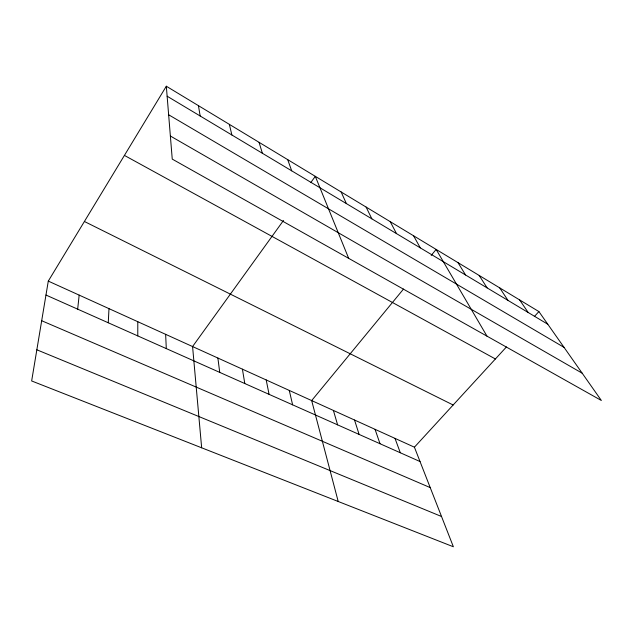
<?xml version="1.0" encoding="UTF-8"?>
<svg xmlns="http://www.w3.org/2000/svg" width="633" height="633" viewBox="0 0 633 633"><rect width="100%" height="100%" fill="white"/><g stroke="black" fill="none" stroke-linecap="round" stroke-linejoin="round"><path stroke-width="0.95" d="M137.78 335.909L137.796 321.706M108.259 322.767L108.987 308.643M77.669 309.157L79.172 295.113M48.29 281.107L31.65 380.955L453.37 546.77L414.417 447.191L48.29 281.107L166.321 86.23L538.905 311.578L601.35 400.475L172.247 159.105L166.321 86.23M283.505 220.434L192.574 346.552L201.658 447.8M310.779 182.597L315.297 176.33L348.664 258.335M403.506 289.059L311.665 400.578L338.204 501.486M431.215 255.416L436.145 249.426L486.975 336.131M414.417 447.191L506.44 346.939M534.363 316.532L538.905 311.578M36.841 349.796L441.533 516.504M41.691 320.725L430.226 487.608M45.964 295.041L420.035 461.544M84.403 221.487L453.141 405.001M124.424 155.409L495.402 358.974M170.372 136.016L582.202 373.209M168.639 114.763L564.058 347.382M167.136 96.208L547.806 324.254M519.606 299.9L528.207 312.512M499.706 287.865L507.99 300.398M479.181 275.458L487.125 287.896M458.007 262.648L465.579 274.991M413.571 235.769L420.304 247.875M390.229 221.653L396.503 233.617M366.103 207.062L371.872 218.86M341.14 191.965L346.37 203.581M395.008 438.384L400.309 452.761M287.706 159.643L291.702 170.831M375.053 429.332L380.014 443.733M354.527 420.019L359.125 434.436M259.071 142.33L262.363 153.257M333.409 410.445L337.611 424.862M229.344 124.345L231.876 134.995M289.273 390.419L292.628 404.835M266.2 379.95L269.08 394.359M242.415 369.166L244.797 383.543M198.446 105.656L200.155 115.989M217.887 358.041L219.738 372.394M165.64 334.335L166.297 348.601"/></g></svg>
